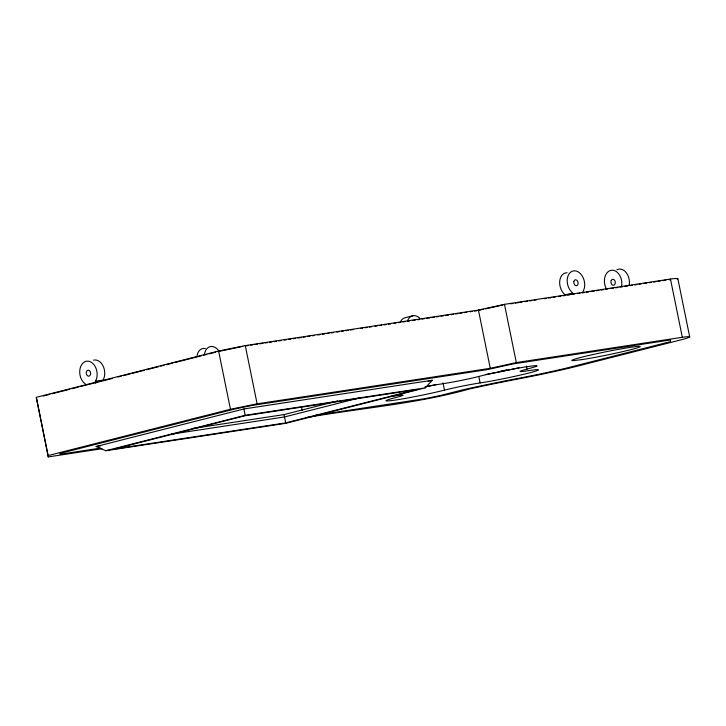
<?xml version="1.0" encoding="UTF-8"?>
<svg xmlns="http://www.w3.org/2000/svg" width="726" height="726" viewBox="0 0 726 726"><rect width="100%" height="100%" fill="white"/><g stroke="black" fill="none" stroke-linecap="round" stroke-linejoin="round"><path stroke-width="1.09" d="M95.768 383.228L95.369 381.268L96.068 380.061A12.133 8.63 81.3 0 0 92.656 363.272A12.133 8.63 81.3 0 0 80.804 366.285A12.133 8.63 81.3 0 0 84.216 383.074L85.314 383.827M582.942 291.462L583.014 291.371A12.133 8.503 75.7 0 0 580.519 273.766A12.133 8.503 75.7 0 0 568.095 275.708A12.133 8.503 75.7 0 0 572.76 292.977L565.218 294.892A12.133 8.503 75.7 0 1 559.692 281.352A12.133 8.503 75.7 0 1 567.088 272.731M425.155 387.884L432.36 380.243L243.936 408.956L96.131 446.508L105.751 450.737L285.745 423.312L425.155 387.884L245.161 415.308L105.751 450.737M526.432 366.004L527.067 369.135L535.879 366.557A34.93 1.706 -11.5 0 0 519.816 367.864A34.93 1.706 -11.5 0 0 478.516 376.531A24.884 1.216 -11.5 0 1 443.668 383.582A34.93 1.706 -11.5 0 0 425.019 386.885M413.139 315.701L405.598 317.616A12.133 8.503 75.7 0 0 400.344 322.008M102.012 448.722L48.225 456.917L36.3 397.34L218.617 351.012L245.27 345.594L478.434 310.066L504.47 304.339L670.47 279.047A36.672 1.788 -11.5 0 1 677.031 279.211M43.351 395.979L49.931 394.309M52.127 393.746L69.678 389.29M71.874 388.728L78.462 387.058M80.65 386.495L112.476 378.418M117.957 377.021L121.251 376.186M123.447 375.623L130.027 373.954M132.223 373.4L144.292 370.333M146.48 369.77L158.549 366.703M160.745 366.149L164.04 365.314M166.236 364.751L172.815 363.082M175.011 362.519L201.347 355.831M203.534 355.277L206.828 354.433M209.024 353.88L215.604 352.21M217.8 351.647L242.829 346.402M48.225 456.917L48.152 455.574L230.46 409.246L257.122 403.837L490.277 368.309L516.313 362.573L682.322 337.281L670.47 279.047M193.198 428.422L284.029 414.582L337.536 400.979M360.949 397.53L284.51 416.951L171.254 434.212M428.168 381.304L432.36 380.243M285.717 422.886L416.751 389.59L245.188 415.735L114.154 449.031L285.717 422.886L284.029 414.582M479.015 310.256L483.353 309.303M485.522 308.831L502.882 305.011M510.696 303.822L512.928 303.477M515.161 303.141L521.858 302.116M525.207 301.608L527.439 301.263M529.671 300.927L531.904 300.582M534.136 300.246L536.369 299.902M544.191 298.713L546.424 298.377M548.656 298.032L550.889 297.696M553.121 297.351L555.354 297.016M558.702 296.498L560.935 296.163M563.167 295.818L565.4 295.482M567.632 295.137L569.865 294.801M572.097 294.457L574.33 294.121M577.678 293.613L579.911 293.268M582.143 292.932L584.376 292.587M586.608 292.251L588.84 291.906M591.082 291.571L594.431 291.062M596.663 290.718L598.896 290.382M601.128 290.037L603.36 289.701M605.593 289.356L607.825 289.021M611.174 288.503L613.406 288.168M615.639 287.823L617.871 287.487M620.104 287.142L622.336 286.806M624.569 286.461L627.917 285.953M630.15 285.617L632.382 285.273M634.615 284.937L636.847 284.592M639.08 284.256L641.321 283.911M643.554 283.576L646.902 283.058M649.135 282.723L651.367 282.387M653.6 282.042L655.832 281.706M658.065 281.361L660.297 281.026M662.529 280.681L665.878 280.172M246.187 345.885L248.428 345.54M250.67 345.204L252.902 344.859M255.144 344.523L257.385 344.178M259.627 343.834L262.984 343.325M265.226 342.981L267.458 342.645M269.7 342.3L271.941 341.964M274.183 341.619L276.415 341.274M278.657 340.939L280.898 340.594M284.256 340.086L286.498 339.741M288.739 339.405L290.972 339.06M293.213 338.715L295.455 338.38M297.696 338.035L301.054 337.526M303.296 337.182L305.528 336.846M307.77 336.501L310.011 336.156M312.253 335.82L314.485 335.476M317.852 334.967L320.084 334.622M322.326 334.287L324.567 333.942M326.809 333.597L329.041 333.261M331.283 332.916L333.524 332.581M336.882 332.063L339.124 331.728M341.365 331.383L343.598 331.038M345.839 330.702L348.081 330.357M350.322 330.021L353.68 329.504M360.395 328.479L362.637 328.143M364.879 327.798L367.111 327.462M369.352 327.117L371.594 326.773M374.952 326.264L377.193 325.92M379.435 325.584L381.667 325.239M383.909 324.903L386.15 324.558M388.392 324.213L390.624 323.878M393.991 323.36L396.224 323.025M398.465 322.68L400.707 322.344M402.948 321.999L405.181 321.654M407.422 321.319L409.664 320.974M413.021 320.465L415.263 320.121M417.504 319.785L419.737 319.44M421.978 319.095L424.22 318.759M426.461 318.415L429.819 317.906M432.061 317.561L434.293 317.226M436.535 316.881L438.776 316.536M441.018 316.2L443.25 315.855M445.492 315.52L448.85 315.002M451.091 314.657L453.333 314.322M455.574 313.977L457.807 313.641M460.048 313.296L462.29 312.951M464.531 312.616L466.773 312.271M470.13 311.763L472.363 311.418M474.604 311.082L476.846 310.737M95.369 381.268L102.956 380.115L103.655 378.908A12.133 8.63 81.3 0 0 102.838 365.505A12.133 8.63 81.3 0 0 93.609 360.141M96.131 446.508L100.596 445.828M100.415 448.114L60.104 454.258L60.049 453.414L235.424 408.847L252.231 405.435L487.11 369.643L513.146 363.917L670.443 339.94L670.543 341.628L570.101 367.156A52.499 2.568 -11.5 0 1 540.017 374.017L535.761 374.897A52.499 2.568 -11.5 0 1 523.038 377.429A100.161 4.891 -11.5 0 0 463.215 389.717L440.981 395.361L424.038 398.801L315.42 415.354M307.062 417.477C361.258 408.039 416.588 403.828 469.713 388.918L471.601 388.501A88.028 4.302 -11.5 0 1 515.632 379.462L525.769 377.502A64.641 3.158 -11.5 0 0 574.683 366.839L682.449 339.469A36.672 1.788 -11.5 0 0 682.322 337.281M677.848 278.648L689.7 336.891M504.47 304.339L516.313 362.573M478.434 310.066L490.277 368.309M478.851 376.676L480.131 382.938A34.93 1.706 -11.5 0 0 528.537 373.1A34.93 1.706 -11.5 0 0 528.392 370.668A24.929 1.216 -11.5 0 1 527.067 369.135M443.032 382.811L444.521 390.107A34.93 1.706 -11.5 0 1 420.345 395.525L411.479 397.267A34.93 1.706 -11.5 0 1 395.969 397.503A24.884 1.216 -11.5 0 0 395.398 395.842A34.93 1.706 -11.5 0 1 389.944 396.596M301.499 407.014L302.17 410.308M245.27 345.594L257.122 403.837M218.617 351.012L230.46 409.246M36.3 397.34L48.152 455.574M243.936 408.956L245.161 415.308M197.045 355.513A12.133 8.503 75.7 0 1 205.404 348.534M606.546 289.211A12.133 8.63 81.3 0 1 611.074 270.308A12.133 8.63 81.3 0 1 621.583 286.353M616.873 269.782A12.133 8.63 81.3 0 1 626.184 272.549A12.133 8.63 81.3 0 1 629.179 285.191M204.587 353.598A12.133 8.503 75.7 0 1 219.188 351.366M669.091 279.791A30.601 1.497 -11.5 0 1 670.307 279.701M444.521 390.107A24.929 1.216 -11.5 0 1 480.131 382.938M435.954 384.517A34.93 1.706 -11.5 0 1 425.545 386.831M506.721 369.815A22.796 1.116 -11.5 0 1 504.779 370.224M502.837 370.623A22.796 1.116 -11.5 0 1 500.895 371.013M519.008 367.737A34.93 1.706 -11.5 0 1 485.748 374.462M407.885 320.084A12.133 8.503 75.7 0 1 419.81 318.269M581.898 359.624L572.986 360.65A34.93 1.706 -11.5 0 1 608.905 351.175A34.93 1.706 -11.5 0 1 637.092 347.917A34.93 1.706 -11.5 0 1 581.898 359.624M573.83 281.552A3.031 2.124 75.7 0 0 576.562 285.726A3.031 2.124 75.7 0 0 577.479 280.998A3.031 2.124 75.7 0 0 573.83 281.552M86.521 371.449A3.031 2.16 81.3 0 0 88.472 376.177A3.031 2.16 81.3 0 0 90.305 371.894A3.031 2.16 81.3 0 0 86.521 371.449M611.21 280.535A3.031 2.16 81.3 0 0 613.161 285.264A3.031 2.16 81.3 0 0 614.986 280.971A3.031 2.16 81.3 0 0 611.21 280.535"/></g></svg>
